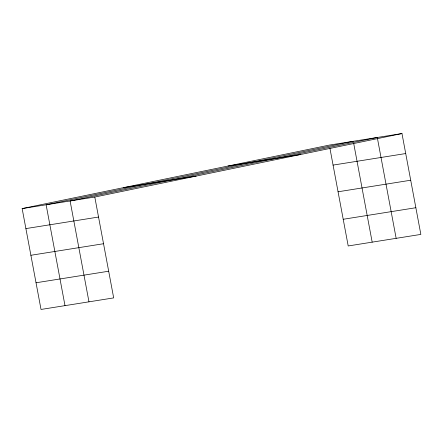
<?xml version="1.0" encoding="UTF-8"?>
<svg xmlns="http://www.w3.org/2000/svg" width="443" height="443" viewBox="0 0 443 443"><rect width="100%" height="100%" fill="white"/><g stroke="black" fill="none" stroke-linecap="round" stroke-linejoin="round"><path stroke-width="0.66" d="M22.15 208.592L94.796 197.041L113.674 297.901L41.027 309.452L22.15 208.592L329.326 145.099L401.973 133.548L420.85 234.408L348.204 245.959L329.952 148.427M353.304 141.284L46.122 204.782L64.999 305.642M377.275 137.474L70.099 200.967L88.971 301.833M94.796 197.041L401.973 133.548M227.957 166.047L300.603 154.502M123.519 187.638L196.166 176.087M333.07 165.095L405.716 153.544M25.893 228.594L98.54 217.042M338.064 191.78L410.711 180.229M30.888 255.279L103.535 243.728M343.209 219.274L415.855 207.723M36.033 282.772L108.679 271.221M377.397 138.138L396.153 238.334M353.675 143.283L372.175 242.144"/></g></svg>
